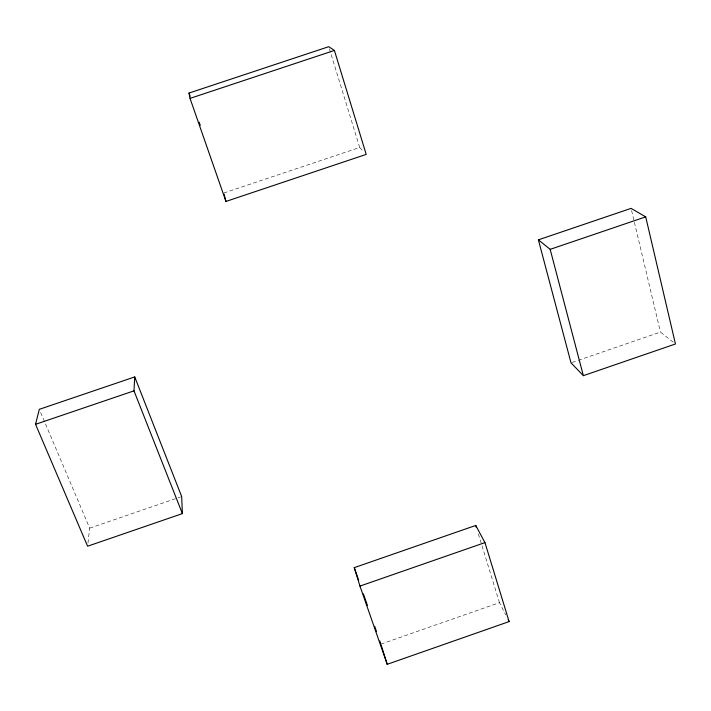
<?xml version="1.0" encoding="UTF-8"?>
<svg xmlns="http://www.w3.org/2000/svg" width="711" height="711" viewBox="0 0 711 711"><rect width="100%" height="100%" fill="white"/><g stroke="black" fill="none" stroke-linecap="round" stroke-linejoin="round"><path stroke-width="0.53" stroke-dasharray="3.56 2.67" d="M87.96 543.035L89.684 528.166L40.172 411.367M380.892 644.139L499.46 602.652L505.734 614.962M89.684 528.166L180.638 496.927M572.044 362.459L577.243 360.673M578.283 360.317L660.457 332.09L673.788 342.658M223.823 193.01L359.695 147.479L363.312 151.327M329.389 48.81L359.695 147.479M478.352 533.908L499.46 602.652M631.59 210.518L634.15 221.281M634.399 222.356L660.457 332.09"/><path stroke-width="1.07" d="M182.38 513.609L133.988 390.846L134.734 376.928L39.309 409.332L35.55 424.316L87.595 546.226L182.38 513.609L181.678 496.562L134.734 376.928M387.211 664.314L509.112 621.592L484.955 542.609L475.757 525.447L354.265 567.645L359.962 586.095L387.211 664.314L381.212 645.144M359.962 586.095L484.955 542.609M583.358 375.666L675.45 343.982L645.704 216.864L631.084 208.367L538.378 239.847L571.004 362.823L583.358 375.666L550.172 249.348L538.378 239.847M35.55 424.316L133.988 390.846M550.172 249.348L645.704 216.864M225.947 201.444L366.209 154.403L334.41 50.445L328.74 46.686L189.019 93.061L190.041 98.385L225.947 201.444L224.089 194.067M190.041 98.385L334.41 50.445M508.152 619.699L509.112 621.592M189.019 93.061L190.113 96.181M199.178 122.212L200.262 125.332M354.265 567.645L358.637 580.22M363.383 593.836L367.391 605.363M374.688 626.32L376.519 631.564M379.798 640.993L380.892 644.139M475.757 525.447L476.406 527.562"/></g></svg>
